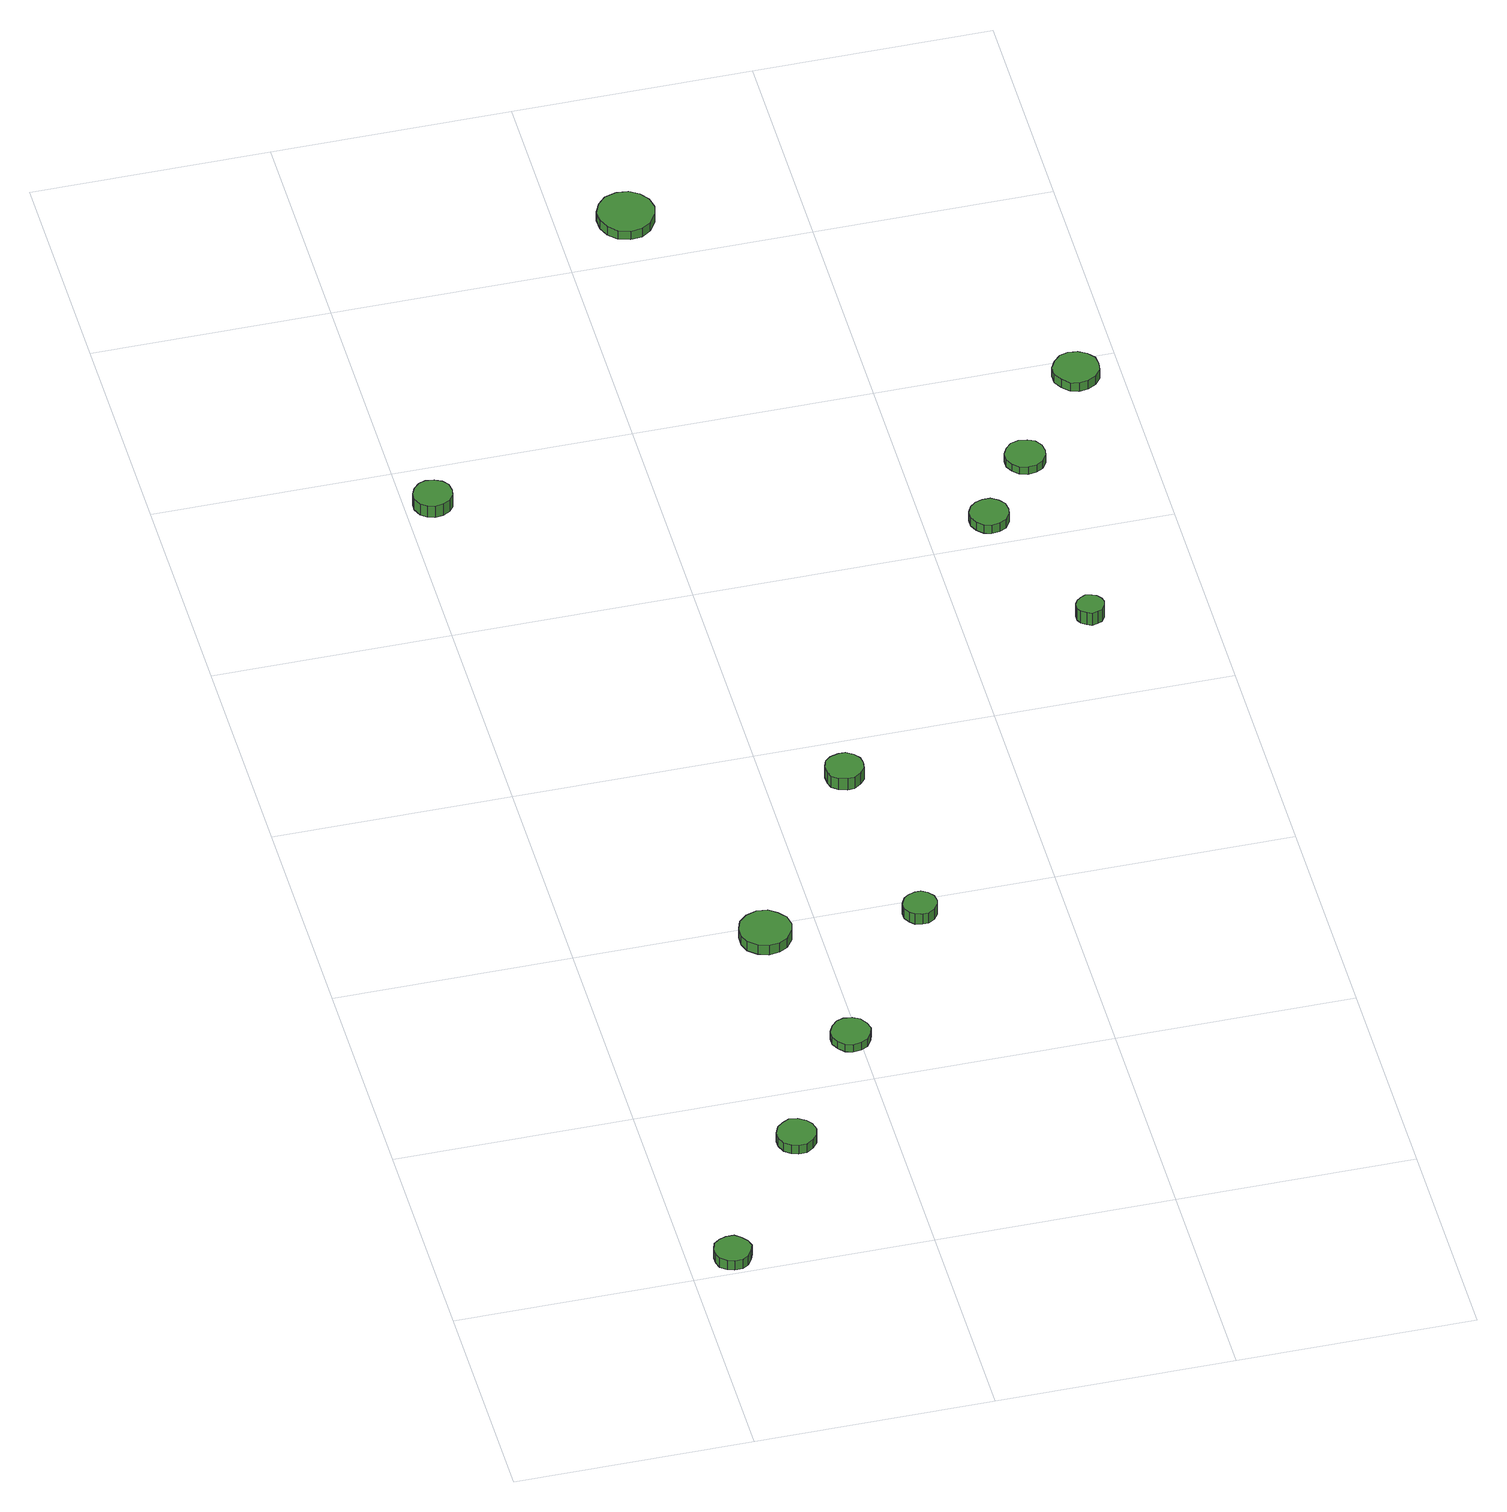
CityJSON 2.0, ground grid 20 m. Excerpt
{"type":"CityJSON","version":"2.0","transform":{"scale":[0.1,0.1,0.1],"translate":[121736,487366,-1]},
"CityObjects":{
"tree1":{"type":"SolitaryVegetationObject","attributes":{"function":"something"},"geometry":[{"type":"MultiSurface","lod":"1","boundaries":[[[0,1,2,3,4,5,6,7,8,9,10,11,12,13,14]],[[15,16,17,18,19,20,21,22,23,24,25,26,27,28,29]],[[0,29,28,1]],[[1,28,27,2]],[[2,27,26,3]],[[3,26,25,4]],[[4,25,24,5]],[[5,24,23,6]],[[6,23,22,7]],[[7,22,21,8]],[[8,21,20,9]],[[9,20,19,10]],[[10,19,18,11]],[[11,18,17,12]],[[12,17,16,13]],[[13,16,15,14]],[[14,15,29,0]]]}]},
"tree2":{"type":"SolitaryVegetationObject","attributes":{"function":"something"},"geometry":[{"type":"MultiSurface","lod":"1","boundaries":[[[30,31,32,33,34,35,36,37,38,39,40,41,42,43,44]],[[45,46,47,48,49,50,51,52,53,54,55,56,57,58,59]],[[30,59,58,31]],[[31,58,57,32]],[[32,57,56,33]],[[33,56,55,34]],[[34,55,54,35]],[[35,54,53,36]],[[36,53,52,37]],[[37,52,51,38]],[[38,51,50,39]],[[39,50,49,40]],[[40,49,48,41]],[[41,48,47,42]],[[42,47,46,43]],[[43,46,45,44]],[[44,45,59,30]]]}]},
"tree3":{"type":"SolitaryVegetationObject","attributes":{"function":"something"},"geometry":[{"type":"MultiSurface","lod":"1","boundaries":[[[60,61,62,63,64,65,66,67,68,69,70,71,72,73,74]],[[75,76,77,78,79,80,81,82,83,84,85,86,87,88,89]],[[60,89,88,61]],[[61,88,87,62]],[[62,87,86,63]],[[63,86,85,64]],[[64,85,84,65]],[[65,84,83,66]],[[66,83,82,67]],[[67,82,81,68]],[[68,81,80,69]],[[69,80,79,70]],[[70,79,78,71]],[[71,78,77,72]],[[72,77,76,73]],[[73,76,75,74]],[[74,75,89,60]]]}]},
"tree4":{"type":"SolitaryVegetationObject","attributes":{"function":"something"},"geometry":[{"type":"MultiSurface","lod":"1","boundaries":[[[90,91,92,93,94,95,96,97,98,99,100,101,102,103,104]],[[105,106,107,108,109,110,111,112,113,114,115,116,117,118,119]],[[90,119,118,91]],[[91,118,117,92]],[[92,117,116,93]],[[93,116,115,94]],[[94,115,114,95]],[[95,114,113,96]],[[96,113,112,97]],[[97,112,111,98]],[[98,111,110,99]],[[99,110,109,100]],[[100,109,108,101]],[[101,108,107,102]],[[102,107,106,103]],[[103,106,105,104]],[[104,105,119,90]]]}]},
"tree5":{"type":"SolitaryVegetationObject","attributes":{"function":"something"},"geometry":[{"type":"MultiSurface","lod":"1","boundaries":[[[120,121,122,123,124,125,126,127,128,129,130,131,132,133,134]],[[135,136,137,138,139,140,141,142,143,144,145,146,147,148,149]],[[120,149,148,121]],[[121,148,147,122]],[[122,147,146,123]],[[123,146,145,124]],[[124,145,144,125]],[[125,144,143,126]],[[126,143,142,127]],[[127,142,141,128]],[[128,141,140,129]],[[129,140,139,130]],[[130,139,138,131]],[[131,138,137,132]],[[132,137,136,133]],[[133,136,135,134]],[[134,135,149,120]]]}]},
"tree6":{"type":"SolitaryVegetationObject","attributes":{"function":"something"},"geometry":[{"type":"MultiSurface","lod":"1","boundaries":[[[150,151,152,153,154,155,156,157,158,159,160,161,162,163,164]],[[165,166,167,168,169,170,171,172,173,174,175,176,177,178,179]],[[150,179,178,151]],[[151,178,177,152]],[[152,177,176,153]],[[153,176,175,154]],[[154,175,174,155]],[[155,174,173,156]],[[156,173,172,157]],[[157,172,171,158]],[[158,171,170,159]],[[159,170,169,160]],[[160,169,168,161]],[[161,168,167,162]],[[162,167,166,163]],[[163,166,165,164]],[[164,165,179,150]]]}]},
"tree7":{"type":"SolitaryVegetationObject","attributes":{"function":"something"},"geometry":[{"type":"MultiSurface","lod":"1","boundaries":[[[180,181,182,183,184,185,186,187,188,189,190,191,192,193,194]],[[195,196,197,198,199,200,201,202,203,204,205,206,207,208,209]],[[180,209,208,181]],[[181,208,207,182]],[[182,207,206,183]],[[183,206,205,184]],[[184,205,204,185]],[[185,204,203,186]],[[186,203,202,187]],[[187,202,201,188]],[[188,201,200,189]],[[189,200,199,190]],[[190,199,198,191]],[[191,198,197,192]],[[192,197,196,193]],[[193,196,195,194]],[[194,195,209,180]]]}]},
"tree8":{"type":"SolitaryVegetationObject","attributes":{"function":"something"},"geometry":[{"type":"MultiSurface","lod":"1","boundaries":[[[210,211,212,213,214,215,216,217,218,219,220,221,222,223,224]],[[225,226,227,228,229,230,231,232,233,234,235,236,237,238,239]],[[210,239,238,211]],[[211,238,237,212]],[[212,237,236,213]],[[213,236,235,214]],[[214,235,234,215]],[[215,234,233,216]],[[216,233,232,217]],[[217,232,231,218]],[[218,231,230,219]],[[219,230,229,220]],[[220,229,228,221]],[[221,228,227,222]],[[222,227,226,223]],[[223,226,225,224]],[[224,225,239,210]]]}]},
"tree9":{"type":"SolitaryVegetationObject","attributes":{"function":"something"},"geometry":[{"type":"MultiSurface","lod":"1","boundaries":[[[240,241,242,243,244,245,246,247,248,249,250,251,252,253,254]],[[255,256,257,258,259,260,261,262,263,264,265,266,267,268,269]],[[240,269,268,241]],[[241,268,267,242]],[[242,267,266,243]],[[243,266,265,244]],[[244,265,264,245]],[[245,264,263,246]],[[246,263,262,247]],[[247,262,261,248]],[[248,261,260,249]],[[249,260,259,250]],[[250,259,258,251]],[[251,258,257,252]],[[252,257,256,253]],[[253,256,255,254]],[[254,255,269,240]]]}]},
"tree10":{"type":"SolitaryVegetationObject","attributes":{"function":"something"},"geometry":[{"type":"MultiSurface","lod":"1","boundaries":[[[270,271,272,273,274,275,276,277,278,279,280,281,282,283,284]],[[285,286,287,288,289,290,291,292,293,294,295,296,297,298,299]],[[270,299,298,271]],[[271,298,297,272]],[[272,297,296,273]],[[273,296,295,274]],[[274,295,294,275]],[[275,294,293,276]],[[276,293,292,277]],[[277,292,291,278]],[[278,291,290,279]],[[279,290,289,280]],[[280,289,288,281]],[[281,288,287,282]],[[282,287,286,283]],[[283,286,285,284]],[[284,285,299,270]]]}]},
"tree11":{"type":"SolitaryVegetationObject","attributes":{"function":"something"},"geometry":[{"type":"MultiSurface","lod":"1","boundaries":[[[300,301,302,303,304,305,306,307,308,309,310,311,312,313,314]],[[315,316,317,318,319,320,321,322,323,324,325,326,327,328,329]],[[300,329,328,301]],[[301,328,327,302]],[[302,327,326,303]],[[303,326,325,304]],[[304,325,324,305]],[[305,324,323,306]],[[306,323,322,307]],[[307,322,321,308]],[[308,321,320,309]],[[309,320,319,310]],[[310,319,318,311]],[[311,318,317,312]],[[312,317,316,313]],[[313,316,315,314]],[[314,315,329,300]]]}]},
"tree12":{"type":"SolitaryVegetationObject","attributes":{"function":"something"},"geometry":[{"type":"MultiSurface","lod":"1","boundaries":[[[330,331,332,333,334,335,336,337,338,339,340,341,342,343,344]],[[345,346,347,348,349,350,351,352,353,354,355,356,357,358,359]],[[330,359,358,331]],[[331,358,357,332]],[[332,357,356,333]],[[333,356,355,334]],[[334,355,354,335]],[[335,354,353,336]],[[336,353,352,337]],[[337,352,351,338]],[[338,351,350,339]],[[339,350,349,340]],[[340,349,348,341]],[[341,348,347,342]],[[342,347,346,343]],[[343,346,345,344]],[[344,345,359,330]]]}]}
},
"vertices":[
[53,19,16],[51,25,16],[47,30,16],[42,34,16],[35,34,16],[29,32,16],[24,28,16],[22,22,16],[22,16,16],[24,10,16],[29,6,16],[35,4,16],[42,4,16],[47,7,16],[51,13,16],[51,13,6],[47,7,6],[42,4,6],[35,4,6],[29,6,6],[24,10,6],[22,16,6],[22,22,6],[24,28,6],[29,32,6],[35,34,6],[42,34,6],[47,30,6],[51,25,6],[53,19,6],
[138,143,15],[136,150,15],[132,155,15],[126,159,15],[119,160,15],[113,157,15],[108,153,15],[105,146,15],[105,140,15],[108,133,15],[113,129,15],[119,127,15],[126,127,15],[132,131,15],[136,136,15],[136,136,6],[132,131,6],[126,127,6],[119,127,6],[113,129,6],[108,133,6],[105,140,6],[105,146,6],[108,153,6],[113,157,6],[119,160,6],[126,159,6],[132,155,6],[136,150,6],[138,143,6],
[210,250,15],[208,257,15],[204,263,15],[198,266,15],[191,267,15],[185,265,15],[180,260,15],[177,254,15],[177,247,15],[180,241,15],[185,236,15],[191,234,15],[198,235,15],[204,238,15],[208,244,15],[208,244,7],[204,238,7],[198,235,7],[191,234,7],[185,236,7],[180,241,7],[177,247,7],[177,254,7],[180,260,7],[185,265,7],[191,267,7],[198,266,7],[204,263,7],[208,257,7],[210,250,7],
[178,385,17],[176,394,17],[170,401,17],[163,406,17],[154,407,17],[145,404,17],[138,398,17],[135,390,17],[135,381,17],[138,373,17],[145,367,17],[154,364,17],[163,365,17],[170,369,17],[176,377,17],[176,377,7],[170,369,7],[163,365,7],[154,364,7],[145,367,7],[138,373,7],[135,381,7],[135,390,7],[138,398,7],[145,404,7],[154,407,7],[163,406,7],[170,401,7],[176,394,7],[178,385,7],
[39,956,19],[38,963,19],[34,968,19],[28,971,19],[21,972,19],[15,970,19],[10,965,19],[7,959,19],[7,953,19],[10,946,19],[15,942,19],[21,940,19],[28,941,19],[34,944,19],[38,949,19],[38,949,7],[34,944,7],[28,941,7],[21,940,7],[15,942,7],[10,946,7],[7,953,7],[7,959,7],[10,965,7],[15,970,7],[21,972,7],[28,971,7],[34,968,7],[38,963,7],[39,956,7],
[298,383,18],[297,389,18],[293,394,18],[288,397,18],[283,397,18],[277,395,18],[273,392,18],[270,386,18],[270,380,18],[273,375,18],[277,371,18],[283,370,18],[288,370,18],[293,373,18],[297,378,18],[297,378,7],[293,373,7],[288,370,7],[283,370,7],[277,371,7],[273,375,7],[270,380,7],[270,386,7],[273,392,7],[277,395,7],[283,397,7],[288,397,7],[293,394,7],[297,389,7],[298,383,7],
[279,552,24],[278,558,24],[274,563,24],[268,567,24],[262,567,24],[255,565,24],[250,561,24],[248,555,24],[248,548,24],[250,542,24],[255,538,24],[262,536,24],[268,536,24],[274,540,24],[278,545,24],[278,545,12],[274,540,12],[268,536,12],[262,536,12],[255,538,12],[250,542,12],[248,548,12],[248,555,12],[250,561,12],[255,565,12],[262,567,12],[268,567,12],[274,563,12],[278,558,12],[279,552,12],
[281,1250,16],[279,1260,16],[273,1268,16],[265,1273,16],[255,1274,16],[245,1271,16],[238,1264,16],[234,1255,16],[234,1245,16],[238,1236,16],[245,1229,16],[255,1226,16],[265,1227,16],[273,1232,16],[279,1241,16],[279,1241,7],[273,1232,7],[265,1227,7],[255,1226,7],[245,1229,7],[238,1236,7],[234,1245,7],[234,1255,7],[238,1264,7],[245,1271,7],[255,1274,7],[265,1273,7],[273,1268,7],[279,1260,7],[281,1250,7],
[469,828,16],[468,835,16],[464,840,16],[458,844,16],[451,844,16],[445,842,16],[440,838,16],[437,832,16],[437,825,16],[440,819,16],[445,814,16],[451,812,16],[458,813,16],[464,816,16],[468,822,16],[468,822,7],[464,816,7],[458,813,7],[451,812,7],[445,814,7],[440,819,7],[437,825,7],[437,832,7],[440,838,7],[445,842,7],[451,844,7],[458,844,7],[464,840,7],[468,835,7],[469,828,7],
[515,695,22],[514,699,22],[511,703,22],[507,705,22],[502,706,22],[498,704,22],[494,701,22],[492,697,22],[492,692,22],[494,688,22],[498,685,22],[502,683,22],[507,684,22],[511,686,22],[514,690,22],[514,690,9],[511,686,9],[507,684,9],[502,683,9],[498,685,9],[494,688,9],[492,692,9],[492,697,9],[494,701,9],[498,704,9],[502,706,9],[507,705,9],[511,703,9],[514,699,9],[515,695,9],
[515,890,15],[514,897,15],[510,903,15],[504,906,15],[497,907,15],[490,905,15],[485,900,15],[482,894,15],[482,887,15],[485,881,15],[490,876,15],[497,874,15],[504,875,15],[510,878,15],[514,884,15],[514,884,7],[510,878,7],[504,875,7],[497,874,7],[490,876,7],[485,881,7],[482,887,7],[482,894,7],[485,900,7],[490,905,7],[497,907,7],[504,906,7],[510,903,7],[514,897,7],[515,890,7],
[582,980,16],[581,988,16],[576,994,16],[569,998,16],[561,999,16],[554,997,16],[548,991,16],[544,984,16],[544,976,16],[548,969,16],[554,963,16],[561,961,16],[569,962,16],[576,966,16],[581,972,16],[581,972,7],[576,966,7],[569,962,7],[561,961,7],[554,963,7],[548,969,7],[544,976,7],[544,984,7],[548,991,7],[554,997,7],[561,999,7],[569,998,7],[576,994,7],[581,988,7],[582,980,7]
]}
